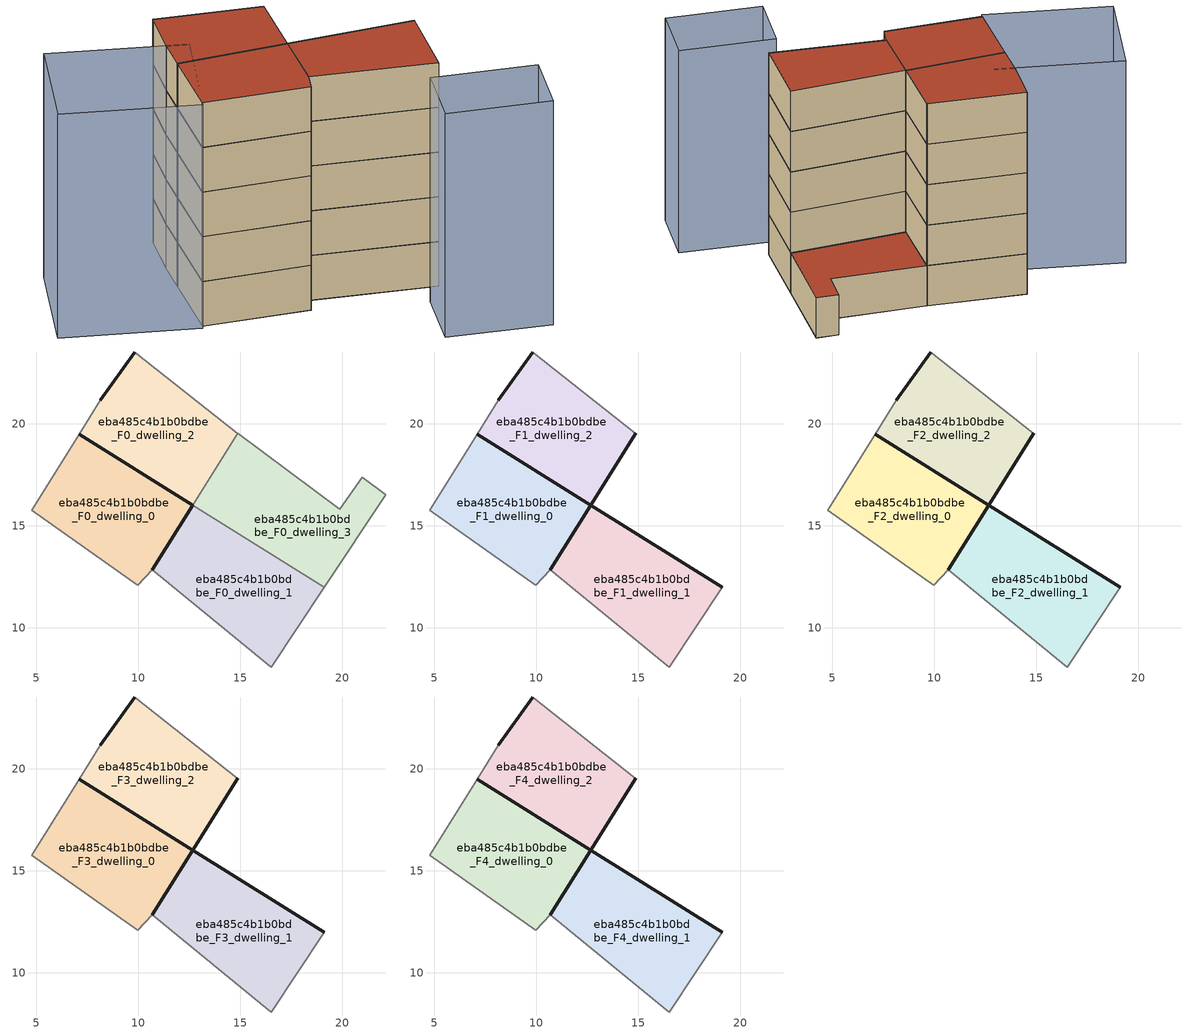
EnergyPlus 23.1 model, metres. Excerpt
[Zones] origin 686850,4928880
eba485c4b1b0bdbe_F0_dwelling_0
 floor ground (EU_floor_Construction): 10.68,12.85 12.66,16.01 7.1,19.49 4.77,15.78 9.98,12.1 z0
 wall outside (EU_wall_Construction): 7.1,19.49 12.66,16.01 10.68,12.85 z0:3
 wall adiabatic (EU_wall_Construction): 10.68,12.85 9.98,12.1 4.77,15.78 7.1,19.49 z0:3
eba485c4b1b0bdbe_F0_dwelling_1
 floor ground (EU_floor_Construction): 16.5,8.09 19.1,11.98 12.66,16.01 10.68,12.85 z0
 wall outside (EU_wall_Construction): 10.68,12.85 12.66,16.01 z0:3
 wall adiabatic (EU_wall_Construction): 19.1,11.98 16.5,8.09 10.68,12.85 z0:3
 wall to eba485c4b1b0bdbe_F0_dwelling_3 (EU_wall_Construction): 12.66,16.01 19.1,11.98 z0:3
eba485c4b1b0bdbe_F0_dwelling_2
 floor ground (EU_floor_Construction): 12.66,16.01 14.86,19.53 14.85,19.53 9.82,23.52 8.13,21.14 7.1,19.49 z0
 wall outside (EU_wall_Construction): 8.13,21.14 9.82,23.52 / 12.66,16.01 7.1,19.49 z0:3
 wall adiabatic (EU_wall_Construction): 7.1,19.49 8.13,21.14 / 9.82,23.52 14.85,19.53 14.86,19.53 z0:3
 wall to eba485c4b1b0bdbe_F0_dwelling_3 (EU_wall_Construction): 14.86,19.53 12.66,16.01 z0:3
eba485c4b1b0bdbe_F0_dwelling_3
 floor ground (EU_floor_Construction): 19.1,11.98 22.13,16.52 20.97,17.39 19.86,15.82 14.86,19.53 12.66,16.01 z0
 wall adiabatic (EU_wall_Construction): 14.86,19.53 19.86,15.82 20.97,17.39 22.13,16.52 19.1,11.98 z0:3
 roof outside (EU_roof_Construction): 20.97,17.39 22.13,16.52 19.1,11.98 12.66,16.01 14.86,19.53 19.86,15.82 z3
eba485c4b1b0bdbe_F1_dwelling_0
 floor to eba485c4b1b0bdbe_F0_dwelling_0 (EU_floor_Construction): 10.68,12.85 12.66,16.01 7.1,19.49 4.77,15.78 9.98,12.1 z3
 wall outside (EU_wall_Construction): 7.1,19.49 12.66,16.01 10.68,12.85 z3:6
 wall adiabatic (EU_wall_Construction): 10.68,12.85 9.98,12.1 4.77,15.78 7.1,19.49 z3:6
eba485c4b1b0bdbe_F1_dwelling_1
 floor to eba485c4b1b0bdbe_F0_dwelling_1 (EU_floor_Construction): 16.5,8.09 19.1,11.98 12.66,16.01 10.68,12.85 z3
 wall outside (EU_wall_Construction): 10.68,12.85 12.66,16.01 19.1,11.98 z3:6
 wall adiabatic (EU_wall_Construction): 19.1,11.98 16.5,8.09 10.68,12.85 z3:6
eba485c4b1b0bdbe_F1_dwelling_2
 floor to eba485c4b1b0bdbe_F0_dwelling_2 (EU_floor_Construction): 12.66,16.01 14.86,19.53 14.85,19.53 9.82,23.52 8.13,21.14 7.1,19.49 z3
 wall outside (EU_wall_Construction): 14.86,19.53 12.66,16.01 7.1,19.49 / 8.13,21.14 9.82,23.52 z3:6
 wall adiabatic (EU_wall_Construction): 7.1,19.49 8.13,21.14 / 9.82,23.52 14.85,19.53 14.86,19.53 z3:6
eba485c4b1b0bdbe_F2_dwelling_0
 floor to eba485c4b1b0bdbe_F1_dwelling_0 (EU_floor_Construction): 10.68,12.85 12.66,16.01 7.1,19.49 4.77,15.78 9.98,12.1 z6
 wall outside (EU_wall_Construction): 7.1,19.49 12.66,16.01 10.68,12.85 z6:9
 wall adiabatic (EU_wall_Construction): 10.68,12.85 9.98,12.1 4.77,15.78 7.1,19.49 z6:9
eba485c4b1b0bdbe_F2_dwelling_1
 floor to eba485c4b1b0bdbe_F1_dwelling_1 (EU_floor_Construction): 16.5,8.09 19.1,11.98 12.66,16.01 10.68,12.85 z6
 wall outside (EU_wall_Construction): 10.68,12.85 12.66,16.01 19.1,11.98 z6:9
 wall adiabatic (EU_wall_Construction): 19.1,11.98 16.5,8.09 10.68,12.85 z6:9
eba485c4b1b0bdbe_F2_dwelling_2
 floor to eba485c4b1b0bdbe_F1_dwelling_2 (EU_floor_Construction): 12.66,16.01 14.86,19.53 14.85,19.53 9.82,23.52 8.13,21.14 7.1,19.49 z6
 wall outside (EU_wall_Construction): 14.86,19.53 12.66,16.01 7.1,19.49 / 8.13,21.14 9.82,23.52 z6:9
 wall adiabatic (EU_wall_Construction): 7.1,19.49 8.13,21.14 / 9.82,23.52 14.85,19.53 14.86,19.53 z6:9
eba485c4b1b0bdbe_F3_dwelling_0
 floor to eba485c4b1b0bdbe_F2_dwelling_0 (EU_floor_Construction): 10.68,12.85 12.66,16.01 7.1,19.49 4.77,15.78 9.98,12.1 z9
 wall outside (EU_wall_Construction): 7.1,19.49 12.66,16.01 10.68,12.85 z9:12
 wall adiabatic (EU_wall_Construction): 10.68,12.85 9.98,12.1 4.77,15.78 7.1,19.49 z9:12
eba485c4b1b0bdbe_F3_dwelling_1
 floor to eba485c4b1b0bdbe_F2_dwelling_1 (EU_floor_Construction): 16.5,8.09 19.1,11.98 12.66,16.01 10.68,12.85 z9
 wall outside (EU_wall_Construction): 10.68,12.85 12.66,16.01 19.1,11.98 z9:12
 wall adiabatic (EU_wall_Construction): 19.1,11.98 16.5,8.09 10.68,12.85 z9:12
eba485c4b1b0bdbe_F3_dwelling_2
 floor to eba485c4b1b0bdbe_F2_dwelling_2 (EU_floor_Construction): 12.66,16.01 14.86,19.53 14.85,19.53 9.82,23.52 8.13,21.14 7.1,19.49 z9
 wall outside (EU_wall_Construction): 14.86,19.53 12.66,16.01 7.1,19.49 / 8.13,21.14 9.82,23.52 z9:12
 wall adiabatic (EU_wall_Construction): 7.1,19.49 8.13,21.14 / 9.82,23.52 14.85,19.53 14.86,19.53 z9:12
eba485c4b1b0bdbe_F4_dwelling_0
 floor to eba485c4b1b0bdbe_F3_dwelling_0 (EU_floor_Construction): 10.68,12.85 12.66,16.01 7.1,19.49 4.77,15.78 9.98,12.1 z12
 wall outside (EU_wall_Construction): 7.1,19.49 12.66,16.01 10.68,12.85 z12:15
 wall adiabatic (EU_wall_Construction): 10.68,12.85 9.98,12.1 4.77,15.78 7.1,19.49 z12:15
 roof outside (EU_roof_Construction): 12.66,16.01 10.68,12.85 9.98,12.1 4.77,15.78 7.1,19.49 z15
eba485c4b1b0bdbe_F4_dwelling_1
 floor to eba485c4b1b0bdbe_F3_dwelling_1 (EU_floor_Construction): 16.5,8.09 19.1,11.98 12.66,16.01 10.68,12.85 z12
 wall outside (EU_wall_Construction): 10.68,12.85 12.66,16.01 19.1,11.98 z12:15
 wall adiabatic (EU_wall_Construction): 19.1,11.98 16.5,8.09 10.68,12.85 z12:15
 roof outside (EU_roof_Construction): 19.1,11.98 16.5,8.09 10.68,12.85 12.66,16.01 z15
eba485c4b1b0bdbe_F4_dwelling_2
 floor to eba485c4b1b0bdbe_F3_dwelling_2 (EU_floor_Construction): 12.66,16.01 14.86,19.53 14.85,19.53 9.82,23.52 8.13,21.14 7.1,19.49 z12
 wall outside (EU_wall_Construction): 14.86,19.53 12.66,16.01 7.1,19.49 / 8.13,21.14 9.82,23.52 z12:15
 wall adiabatic (EU_wall_Construction): 7.1,19.49 8.13,21.14 / 9.82,23.52 14.85,19.53 14.86,19.53 z12:15
 roof outside (EU_roof_Construction): 14.85,19.53 14.86,19.53 12.66,16.01 7.1,19.49 8.13,21.14 9.82,23.52 z15
shading: 17.47,0.53 12.55,4.4 / 12.55,4.4 14.95,7.45 / 14.95,7.45 19.87,3.58 / 19.87,3.58 17.47,0.53 / 3.09,25.98 9.07,20.24 / 9.07,20.24 4.62,15.62 / 4.62,15.62 -1.35,21.36 / -1.35,21.36 3.09,25.98 z0:15
[Building]
EU S2 Campaign: North Axis=0; Terrain=City; Solar Distribution=FullExterior
[Site:Location]
Bologna: Latitude=44.5; Longitude=11.25; Time Zone=1; Elevation=37
[SizingPeriod:WeatherFileDays]
AnnualSizingPeriod: Begin Month=1; Begin Day of Month=1; End Month=12; End Day of Month=31; Day of Week for Start Day=Monday; Use Weather File Daylight Saving Period=No; Use Weather File Rain and Snow Indicators=No
[MATERIAL]
EU_InternalMass_Material: Roughness=MediumRough; Thickness=0.1; Conductivity=1; Density=1800; Specific Heat=900; Thermal Absorptance=0.9; Solar Absorptance=0.7; Visible Absorptance=0.7
[MATERIAL:NOMASS] Roughness=MediumRough; Thermal Absorptance=0.9; Solar Absorptance=0.7; Visible Absorptance=0.7
Name | Thermal Resistance
EU_wall_NoMass | 0.905828
EU_roof_NoMass | 0.37593
EU_floor_NoMass | 0.67114
[CONSTRUCTION]
EU_wall_Construction: EU_wall_NoMass
EU_roof_Construction: EU_roof_NoMass
EU_floor_Construction: EU_floor_NoMass
EU_InternalMass_Construction: EU_InternalMass_Material
[ZONE] Type=1; Multiplier=1; Ceiling Height=autocalculate; Floor Area=autocalculate; Part of Total Floor Area=Yes
Name | Volume
eba485c4b1b0bdbe_F0_dwelling_0 | 89.666
eba485c4b1b0bdbe_F1_dwelling_0; eba485c4b1b0bdbe_F2_dwelling_0; eba485c4b1b0bdbe_F3_dwelling_0; eba485c4b1b0bdbe_F4_dwelling_0 | 89.6667
eba485c4b1b0bdbe_F0_dwelling_1 | 95.113
eba485c4b1b0bdbe_F1_dwelling_1; eba485c4b1b0bdbe_F2_dwelling_1; eba485c4b1b0bdbe_F3_dwelling_1; eba485c4b1b0bdbe_F4_dwelling_1 | 95.1123
eba485c4b1b0bdbe_F0_dwelling_2 | 88.084
eba485c4b1b0bdbe_F1_dwelling_2; eba485c4b1b0bdbe_F2_dwelling_2; eba485c4b1b0bdbe_F3_dwelling_2; eba485c4b1b0bdbe_F4_dwelling_2 | 88.0854
eba485c4b1b0bdbe_F0_dwelling_3 | 96.7236
[INTERNALMASS] Construction=EU_InternalMass_Construction
Name | Zone or ZoneList | Surface Area
eba485c4b1b0bdbe_F0_dwelling_0_EU_InternalMass | eba485c4b1b0bdbe_F0_dwelling_0 | 29.8886
eba485c4b1b0bdbe_F0_dwelling_1_EU_InternalMass | eba485c4b1b0bdbe_F0_dwelling_1 | 31.7043
eba485c4b1b0bdbe_F0_dwelling_2_EU_InternalMass | eba485c4b1b0bdbe_F0_dwelling_2 | 29.3617
eba485c4b1b0bdbe_F0_dwelling_3_EU_InternalMass | eba485c4b1b0bdbe_F0_dwelling_3 | 32.2414
eba485c4b1b0bdbe_F1_dwelling_0_EU_InternalMass | eba485c4b1b0bdbe_F1_dwelling_0 | 41.0654
eba485c4b1b0bdbe_F1_dwelling_1_EU_InternalMass | eba485c4b1b0bdbe_F1_dwelling_1 | 41.0678
eba485c4b1b0bdbe_F1_dwelling_2_EU_InternalMass | eba485c4b1b0bdbe_F1_dwelling_2 | 41.0599
eba485c4b1b0bdbe_F2_dwelling_0_EU_InternalMass | eba485c4b1b0bdbe_F2_dwelling_0 | 41.0654
eba485c4b1b0bdbe_F2_dwelling_1_EU_InternalMass | eba485c4b1b0bdbe_F2_dwelling_1 | 41.0678
eba485c4b1b0bdbe_F2_dwelling_2_EU_InternalMass | eba485c4b1b0bdbe_F2_dwelling_2 | 41.0599
eba485c4b1b0bdbe_F3_dwelling_0_EU_InternalMass | eba485c4b1b0bdbe_F3_dwelling_0 | 41.0654
eba485c4b1b0bdbe_F3_dwelling_1_EU_InternalMass | eba485c4b1b0bdbe_F3_dwelling_1 | 41.0678
eba485c4b1b0bdbe_F3_dwelling_2_EU_InternalMass | eba485c4b1b0bdbe_F3_dwelling_2 | 41.0599
eba485c4b1b0bdbe_F4_dwelling_0_EU_InternalMass | eba485c4b1b0bdbe_F4_dwelling_0 | 41.0654
eba485c4b1b0bdbe_F4_dwelling_1_EU_InternalMass | eba485c4b1b0bdbe_F4_dwelling_1 | 41.0678
eba485c4b1b0bdbe_F4_dwelling_2_EU_InternalMass | eba485c4b1b0bdbe_F4_dwelling_2 | 41.0599
[OTHEREQUIPMENT] Fuel Type=Electricity; Design Level Calculation Method=Watts/Area; Power per Zone Floor Area=1; Fraction Latent=0; Fraction Radiant=0; Fraction Lost=0; Carbon Dioxide Generation Rate=0; EndUse Subcategory=EU_Step8_InternalGains
Name | Zone or ZoneList or Space or SpaceList | Schedule
EU_Step8_InternalGain_eba485c4b1b0bdbe_F0_dwelling_0_f000 | eba485c4b1b0bdbe_F0_dwelling_0 | EU_Step8_GainSchedule_eba485c4b1b0bdbe_F0_dwelling_0_f000
EU_Step8_InternalGain_eba485c4b1b0bdbe_F0_dwelling_1_f000 | eba485c4b1b0bdbe_F0_dwelling_1 | EU_Step8_GainSchedule_eba485c4b1b0bdbe_F0_dwelling_1_f000
EU_Step8_InternalGain_eba485c4b1b0bdbe_F0_dwelling_2_f000 | eba485c4b1b0bdbe_F0_dwelling_2 | EU_Step8_GainSchedule_eba485c4b1b0bdbe_F0_dwelling_2_f000
EU_Step8_InternalGain_eba485c4b1b0bdbe_F0_dwelling_3_f000 | eba485c4b1b0bdbe_F0_dwelling_3 | EU_Step8_GainSchedule_eba485c4b1b0bdbe_F0_dwelling_3_f000
EU_Step8_InternalGain_eba485c4b1b0bdbe_F1_dwelling_0_f000 | eba485c4b1b0bdbe_F1_dwelling_0 | EU_Step8_GainSchedule_eba485c4b1b0bdbe_F1_dwelling_0_f000
EU_Step8_InternalGain_eba485c4b1b0bdbe_F1_dwelling_1_f000 | eba485c4b1b0bdbe_F1_dwelling_1 | EU_Step8_GainSchedule_eba485c4b1b0bdbe_F1_dwelling_1_f000
EU_Step8_InternalGain_eba485c4b1b0bdbe_F1_dwelling_2_f000 | eba485c4b1b0bdbe_F1_dwelling_2 | EU_Step8_GainSchedule_eba485c4b1b0bdbe_F1_dwelling_2_f000
EU_Step8_InternalGain_eba485c4b1b0bdbe_F2_dwelling_0_f000 | eba485c4b1b0bdbe_F2_dwelling_0 | EU_Step8_GainSchedule_eba485c4b1b0bdbe_F2_dwelling_0_f000
EU_Step8_InternalGain_eba485c4b1b0bdbe_F2_dwelling_1_f000 | eba485c4b1b0bdbe_F2_dwelling_1 | EU_Step8_GainSchedule_eba485c4b1b0bdbe_F2_dwelling_1_f000
EU_Step8_InternalGain_eba485c4b1b0bdbe_F2_dwelling_2_f000 | eba485c4b1b0bdbe_F2_dwelling_2 | EU_Step8_GainSchedule_eba485c4b1b0bdbe_F2_dwelling_2_f000
EU_Step8_InternalGain_eba485c4b1b0bdbe_F3_dwelling_0_f000 | eba485c4b1b0bdbe_F3_dwelling_0 | EU_Step8_GainSchedule_eba485c4b1b0bdbe_F3_dwelling_0_f000
EU_Step8_InternalGain_eba485c4b1b0bdbe_F3_dwelling_1_f000 | eba485c4b1b0bdbe_F3_dwelling_1 | EU_Step8_GainSchedule_eba485c4b1b0bdbe_F3_dwelling_1_f000
EU_Step8_InternalGain_eba485c4b1b0bdbe_F3_dwelling_2_f000 | eba485c4b1b0bdbe_F3_dwelling_2 | EU_Step8_GainSchedule_eba485c4b1b0bdbe_F3_dwelling_2_f000
EU_Step8_InternalGain_eba485c4b1b0bdbe_F4_dwelling_0_f000 | eba485c4b1b0bdbe_F4_dwelling_0 | EU_Step8_GainSchedule_eba485c4b1b0bdbe_F4_dwelling_0_f000
EU_Step8_InternalGain_eba485c4b1b0bdbe_F4_dwelling_1_f000 | eba485c4b1b0bdbe_F4_dwelling_1 | EU_Step8_GainSchedule_eba485c4b1b0bdbe_F4_dwelling_1_f000
EU_Step8_InternalGain_eba485c4b1b0bdbe_F4_dwelling_2_f000 | eba485c4b1b0bdbe_F4_dwelling_2 | EU_Step8_GainSchedule_eba485c4b1b0bdbe_F4_dwelling_2_f000
[ZONEVENTILATION:DESIGNFLOWRATE] Schedule=EU_AlwaysOn; Design Flow Rate Calculation Method=AirChanges/Hour; Air Changes per Hour=0.73129; Ventilation Type=Natural; Fan Pressure Rise=0; Fan Total Efficiency=1; Constant Term Coefficient=1; Temperature Term Coefficient=0; Velocity Term Coefficient=0; Velocity Squared Term Coefficient=0; Minimum Indoor Temperature=-100; Maximum Indoor Temperature=100; Delta Temperature=-100; Minimum Outdoor Temperature=-100; Maximum Outdoor Temperature=100; Maximum Wind Speed=40
Name | Zone or ZoneList or Space or SpaceList
EU_ConstantAir_eba485c4b1b0bdbe_F0_dwelling_0 | eba485c4b1b0bdbe_F0_dwelling_0
EU_ConstantAir_eba485c4b1b0bdbe_F0_dwelling_1 | eba485c4b1b0bdbe_F0_dwelling_1
EU_ConstantAir_eba485c4b1b0bdbe_F0_dwelling_2 | eba485c4b1b0bdbe_F0_dwelling_2
EU_ConstantAir_eba485c4b1b0bdbe_F0_dwelling_3 | eba485c4b1b0bdbe_F0_dwelling_3
EU_ConstantAir_eba485c4b1b0bdbe_F1_dwelling_0 | eba485c4b1b0bdbe_F1_dwelling_0
EU_ConstantAir_eba485c4b1b0bdbe_F1_dwelling_1 | eba485c4b1b0bdbe_F1_dwelling_1
EU_ConstantAir_eba485c4b1b0bdbe_F1_dwelling_2 | eba485c4b1b0bdbe_F1_dwelling_2
EU_ConstantAir_eba485c4b1b0bdbe_F2_dwelling_0 | eba485c4b1b0bdbe_F2_dwelling_0
EU_ConstantAir_eba485c4b1b0bdbe_F2_dwelling_1 | eba485c4b1b0bdbe_F2_dwelling_1
EU_ConstantAir_eba485c4b1b0bdbe_F2_dwelling_2 | eba485c4b1b0bdbe_F2_dwelling_2
EU_ConstantAir_eba485c4b1b0bdbe_F3_dwelling_0 | eba485c4b1b0bdbe_F3_dwelling_0
EU_ConstantAir_eba485c4b1b0bdbe_F3_dwelling_1 | eba485c4b1b0bdbe_F3_dwelling_1
EU_ConstantAir_eba485c4b1b0bdbe_F3_dwelling_2 | eba485c4b1b0bdbe_F3_dwelling_2
EU_ConstantAir_eba485c4b1b0bdbe_F4_dwelling_0 | eba485c4b1b0bdbe_F4_dwelling_0
EU_ConstantAir_eba485c4b1b0bdbe_F4_dwelling_1 | eba485c4b1b0bdbe_F4_dwelling_1
EU_ConstantAir_eba485c4b1b0bdbe_F4_dwelling_2 | eba485c4b1b0bdbe_F4_dwelling_2
[HVACTEMPLATE:THERMOSTAT] Constant Heating Setpoint=20; Constant Cooling Setpoint=50
EU_HeatOnly_eba485c4b1b0bdbe_F0_dwelling_0; EU_HeatOnly_eba485c4b1b0bdbe_F0_dwelling_1; EU_HeatOnly_eba485c4b1b0bdbe_F0_dwelling_2; EU_HeatOnly_eba485c4b1b0bdbe_F0_dwelling_3; EU_HeatOnly_eba485c4b1b0bdbe_F1_dwelling_0; EU_HeatOnly_eba485c4b1b0bdbe_F1_dwelling_1; EU_HeatOnly_eba485c4b1b0bdbe_F1_dwelling_2; EU_HeatOnly_eba485c4b1b0bdbe_F2_dwelling_0; EU_HeatOnly_eba485c4b1b0bdbe_F2_dwelling_1; EU_HeatOnly_eba485c4b1b0bdbe_F2_dwelling_2; EU_HeatOnly_eba485c4b1b0bdbe_F3_dwelling_0; EU_HeatOnly_eba485c4b1b0bdbe_F3_dwelling_1; EU_HeatOnly_eba485c4b1b0bdbe_F3_dwelling_2; EU_HeatOnly_eba485c4b1b0bdbe_F4_dwelling_0; EU_HeatOnly_eba485c4b1b0bdbe_F4_dwelling_1; EU_HeatOnly_eba485c4b1b0bdbe_F4_dwelling_2
[HVACTEMPLATE:ZONE:IDEALLOADSAIRSYSTEM] System Availability Schedule=EU_AlwaysOn; Maximum Heating Supply Air Temperature=50; Minimum Cooling Supply Air Temperature=13; Maximum Heating Supply Air Humidity Ratio=0.0156; Minimum Cooling Supply Air Humidity Ratio=0.0077; Heating Limit=NoLimit; Cooling Limit=NoLimit; Heating Availability Schedule=EU_AlwaysOn; Cooling Availability Schedule=EU_CoolingOff; Dehumidification Control Type=ConstantSensibleHeatRatio; Cooling Sensible Heat Ratio=0.7; Dehumidification Setpoint=60; Humidification Control Type=None; Humidification Setpoint=30; Outdoor Air Method=None; Outdoor Air Flow Rate per Person=0.00944; Outdoor Air Flow Rate per Zone Floor Area=0; Outdoor Air Flow Rate per Zone=0; Demand Controlled Ventilation Type=None; Outdoor Air Economizer Type=NoEconomizer; Heat Recovery Type=None; Sensible Heat Recovery Effectiveness=0.7; Latent Heat Recovery Effectiveness=0.65
Name | Template Thermostat
eba485c4b1b0bdbe_F0_dwelling_0 | EU_HeatOnly_eba485c4b1b0bdbe_F0_dwelling_0
eba485c4b1b0bdbe_F0_dwelling_1 | EU_HeatOnly_eba485c4b1b0bdbe_F0_dwelling_1
eba485c4b1b0bdbe_F0_dwelling_2 | EU_HeatOnly_eba485c4b1b0bdbe_F0_dwelling_2
eba485c4b1b0bdbe_F0_dwelling_3 | EU_HeatOnly_eba485c4b1b0bdbe_F0_dwelling_3
eba485c4b1b0bdbe_F1_dwelling_0 | EU_HeatOnly_eba485c4b1b0bdbe_F1_dwelling_0
eba485c4b1b0bdbe_F1_dwelling_1 | EU_HeatOnly_eba485c4b1b0bdbe_F1_dwelling_1
eba485c4b1b0bdbe_F1_dwelling_2 | EU_HeatOnly_eba485c4b1b0bdbe_F1_dwelling_2
eba485c4b1b0bdbe_F2_dwelling_0 | EU_HeatOnly_eba485c4b1b0bdbe_F2_dwelling_0
eba485c4b1b0bdbe_F2_dwelling_1 | EU_HeatOnly_eba485c4b1b0bdbe_F2_dwelling_1
eba485c4b1b0bdbe_F2_dwelling_2 | EU_HeatOnly_eba485c4b1b0bdbe_F2_dwelling_2
eba485c4b1b0bdbe_F3_dwelling_0 | EU_HeatOnly_eba485c4b1b0bdbe_F3_dwelling_0
eba485c4b1b0bdbe_F3_dwelling_1 | EU_HeatOnly_eba485c4b1b0bdbe_F3_dwelling_1
eba485c4b1b0bdbe_F3_dwelling_2 | EU_HeatOnly_eba485c4b1b0bdbe_F3_dwelling_2
eba485c4b1b0bdbe_F4_dwelling_0 | EU_HeatOnly_eba485c4b1b0bdbe_F4_dwelling_0
eba485c4b1b0bdbe_F4_dwelling_1 | EU_HeatOnly_eba485c4b1b0bdbe_F4_dwelling_1
eba485c4b1b0bdbe_F4_dwelling_2 | EU_HeatOnly_eba485c4b1b0bdbe_F4_dwelling_2
[SIZING:ZONE] Zone Cooling Design Supply Air Temperature Input Method=SupplyAirTemperature; Zone Cooling Design Supply Air Temperature=13; Zone Heating Design Supply Air Temperature Input Method=SupplyAirTemperature; Zone Heating Design Supply Air Temperature=50; Zone Cooling Design Supply Air Humidity Ratio=0.008; Zone Heating Design Supply Air Humidity Ratio=0.008; Cooling Design Air Flow Method=DesignDay; Cooling Design Air Flow Rate=0; Cooling Minimum Air Flow per Zone Floor Area=0.000762; Cooling Minimum Air Flow=0; Cooling Minimum Air Flow Fraction=0.2; Heating Design Air Flow Method=DesignDay; Heating Design Air Flow Rate=0; Heating Maximum Air Flow per Zone Floor Area=0.002032; Heating Maximum Air Flow=0.141576; Heating Maximum Air Flow Fraction=0.3; Account for Dedicated Outdoor Air System=No; Dedicated Outdoor Air System Control Strategy=NeutralSupplyAir; Dedicated Outdoor Air Low Setpoint Temperature for Design=autosize; Dedicated Outdoor Air High Setpoint Temperature for Design=autosize; Zone Load Sizing Method=Sensible Load Only No Latent Load; Zone Latent Cooling Design Supply Air Humidity Ratio Input Method=HumidityRatioDifference; Zone Cooling Design Supply Air Humidity Ratio Difference=0.005; Zone Latent Heating Design Supply Air Humidity Ratio Input Method=HumidityRatioDifference; Zone Humidification Design Supply Air Humidity Ratio Difference=0.005
eba485c4b1b0bdbe_F0_dwelling_0; eba485c4b1b0bdbe_F0_dwelling_1; eba485c4b1b0bdbe_F0_dwelling_2; eba485c4b1b0bdbe_F0_dwelling_3; eba485c4b1b0bdbe_F1_dwelling_0; eba485c4b1b0bdbe_F1_dwelling_1; eba485c4b1b0bdbe_F1_dwelling_2; eba485c4b1b0bdbe_F2_dwelling_0; eba485c4b1b0bdbe_F2_dwelling_1; eba485c4b1b0bdbe_F2_dwelling_2; eba485c4b1b0bdbe_F3_dwelling_0; eba485c4b1b0bdbe_F3_dwelling_1; eba485c4b1b0bdbe_F3_dwelling_2; eba485c4b1b0bdbe_F4_dwelling_0; eba485c4b1b0bdbe_F4_dwelling_1; eba485c4b1b0bdbe_F4_dwelling_2
[SCHEDULE:CONSTANT]
Name | Hourly Value
EU_AlwaysOn | 1
EU_CoolingOff | 0
[SCHEDULE:FILE] Column Number=1; Rows to Skip at Top=0; Number of Hours of Data=8760; Column Separator=Comma; Interpolate to Timestep=No; Minutes per Item=60; Adjust Schedule for Daylight Savings=Yes
Name | File
EU_Step8_GainSchedule_eba485c4b1b0bdbe_F0_dwelling_0_f000 | ../../schedules/eba485c4b1b0bdbe/eba485c4b1b0bdbe_F0_dwelling_0_f000_gain.csv
EU_Step8_GainSchedule_eba485c4b1b0bdbe_F0_dwelling_1_f000 | ../../schedules/eba485c4b1b0bdbe/eba485c4b1b0bdbe_F0_dwelling_1_f000_gain.csv
EU_Step8_GainSchedule_eba485c4b1b0bdbe_F0_dwelling_2_f000 | ../../schedules/eba485c4b1b0bdbe/eba485c4b1b0bdbe_F0_dwelling_2_f000_gain.csv
EU_Step8_GainSchedule_eba485c4b1b0bdbe_F0_dwelling_3_f000 | ../../schedules/eba485c4b1b0bdbe/eba485c4b1b0bdbe_F0_dwelling_3_f000_gain.csv
EU_Step8_GainSchedule_eba485c4b1b0bdbe_F1_dwelling_0_f000 | ../../schedules/eba485c4b1b0bdbe/eba485c4b1b0bdbe_F1_dwelling_0_f000_gain.csv
EU_Step8_GainSchedule_eba485c4b1b0bdbe_F1_dwelling_1_f000 | ../../schedules/eba485c4b1b0bdbe/eba485c4b1b0bdbe_F1_dwelling_1_f000_gain.csv
EU_Step8_GainSchedule_eba485c4b1b0bdbe_F1_dwelling_2_f000 | ../../schedules/eba485c4b1b0bdbe/eba485c4b1b0bdbe_F1_dwelling_2_f000_gain.csv
EU_Step8_GainSchedule_eba485c4b1b0bdbe_F2_dwelling_0_f000 | ../../schedules/eba485c4b1b0bdbe/eba485c4b1b0bdbe_F2_dwelling_0_f000_gain.csv
EU_Step8_GainSchedule_eba485c4b1b0bdbe_F2_dwelling_1_f000 | ../../schedules/eba485c4b1b0bdbe/eba485c4b1b0bdbe_F2_dwelling_1_f000_gain.csv
EU_Step8_GainSchedule_eba485c4b1b0bdbe_F2_dwelling_2_f000 | ../../schedules/eba485c4b1b0bdbe/eba485c4b1b0bdbe_F2_dwelling_2_f000_gain.csv
EU_Step8_GainSchedule_eba485c4b1b0bdbe_F3_dwelling_0_f000 | ../../schedules/eba485c4b1b0bdbe/eba485c4b1b0bdbe_F3_dwelling_0_f000_gain.csv
EU_Step8_GainSchedule_eba485c4b1b0bdbe_F3_dwelling_1_f000 | ../../schedules/eba485c4b1b0bdbe/eba485c4b1b0bdbe_F3_dwelling_1_f000_gain.csv
EU_Step8_GainSchedule_eba485c4b1b0bdbe_F3_dwelling_2_f000 | ../../schedules/eba485c4b1b0bdbe/eba485c4b1b0bdbe_F3_dwelling_2_f000_gain.csv
EU_Step8_GainSchedule_eba485c4b1b0bdbe_F4_dwelling_0_f000 | ../../schedules/eba485c4b1b0bdbe/eba485c4b1b0bdbe_F4_dwelling_0_f000_gain.csv
EU_Step8_GainSchedule_eba485c4b1b0bdbe_F4_dwelling_1_f000 | ../../schedules/eba485c4b1b0bdbe/eba485c4b1b0bdbe_F4_dwelling_1_f000_gain.csv
EU_Step8_GainSchedule_eba485c4b1b0bdbe_F4_dwelling_2_f000 | ../../schedules/eba485c4b1b0bdbe/eba485c4b1b0bdbe_F4_dwelling_2_f000_gain.csv
